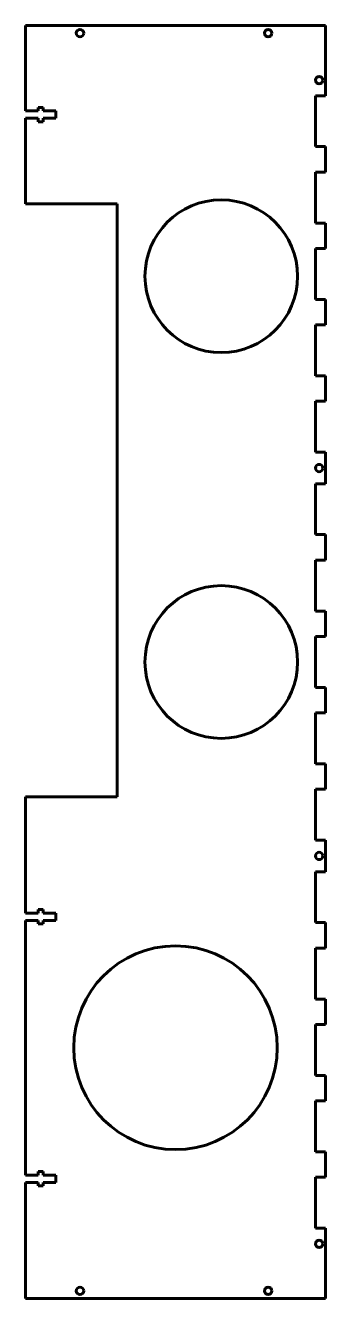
# Model space of a CAD drawing. Header units: millimetres. Extents: x -59 to 59, y -250 to 250.
import ezdxf

# ---------------------------------------------------------------- set-up
doc = ezdxf.new("R2010")
doc.units = ezdxf.units.MM
doc.linetypes.add('K5LT_BASIC', pattern=[0])

msp = doc.modelspace()

# ---------------------------------------------------------------- linework, layer by layer
at = {"color": 150, "linetype": 'K5LT_BASIC', "lineweight": 60, "true_color": 0x0080ff}
for p, q in [((59, 250), (-59, 250)), ((-59, 250), (-59, 216.45)), ((59, 222.4), (59, 250)), ((55, 222.4), (59, 222.4)), ((55, 202.4), (55, 222.4)), ((-59, 216.45), (-54, 216.45)), ((-54, 217.8), (-52, 217.8)), ((-54, 216.45), (-54, 217.8)), ((-52, 217.8), (-52, 216.45)), ((-52, 216.45), (-47, 216.45)), ((-47, 216.45), (-47, 213.55)), ((-59, 213.55), (-59, 180)), ((-54, 213.55), (-59, 213.55)), ((-54, 212.2), (-54, 213.55)), ((-52, 212.2), (-54, 212.2)), ((-47, 213.55), (-52, 213.55)), ((-52, 213.55), (-52, 212.2)), ((59, 202.4), (55, 202.4)), ((59, 192.4), (59, 202.4)), ((55, 172.4), (55, 192.4)), ((55, 192.4), (59, 192.4)), ((-59, 180), (-23, 180)), ((-23, 180), (-23, -53)), ((59, 172.4), (55, 172.4)), ((59, 162.4), (59, 172.4)), ((55, 142.4), (55, 162.4)), ((55, 162.4), (59, 162.4)), ((59, 142.4), (55, 142.4)), ((59, 132.4), (59, 142.4)), ((55, 112.4), (55, 132.4)), ((55, 132.4), (59, 132.4)), ((59, 112.4), (55, 112.4)), ((59, 102.4), (59, 112.4)), ((55, 82.4), (55, 102.4)), ((55, 102.4), (59, 102.4)), ((59, 82.4), (55, 82.4)), ((59, 70.02), (59, 82.4)), ((55, 70.02), (59, 70.02)), ((55, 50.02), (55, 70.02)), ((59, 50.02), (55, 50.02)), ((59, 40.02), (59, 50.02)), ((55, 40.02), (59, 40.02)), ((55, 20.02), (55, 40.02)), ((59, 20.02), (55, 20.02)), ((59, 10.02), (59, 20.02)), ((55, 10.02), (59, 10.02)), ((55, -9.98), (55, 10.02)), ((59, -9.98), (55, -9.98)), ((59, -19.98), (59, -9.98)), ((55, -39.98), (55, -19.98)), ((55, -19.98), (59, -19.98)), ((59, -39.98), (55, -39.98)), ((59, -49.98), (59, -39.98)), ((55, -69.98), (55, -49.98)), ((55, -49.98), (59, -49.98)), ((-59, -53), (-59, -98.6)), ((-23, -53), (-59, -53)), ((59, -69.98), (55, -69.98)), ((59, -82.36), (59, -69.98)), ((55, -82.36), (59, -82.36)), ((55, -102.36), (55, -82.36)), ((-59, -98.6), (-54, -98.6)), ((-54, -98.6), (-54, -97.25)), ((-54, -97.25), (-52, -97.25)), ((-52, -97.25), (-52, -98.6)), ((-52, -98.6), (-47, -98.6)), ((-47, -98.6), (-47, -101.5)), ((-59, -101.5), (-59, -201.5)), ((-54, -101.5), (-59, -101.5)), ((-54, -102.85), (-54, -101.5)), ((-52, -102.85), (-54, -102.85)), ((-47, -101.5), (-52, -101.5)), ((-52, -101.5), (-52, -102.85)), ((59, -102.36), (55, -102.36)), ((59, -112.36), (59, -102.36)), ((55, -132.36), (55, -112.36)), ((55, -112.36), (59, -112.36)), ((59, -132.36), (55, -132.36)), ((59, -142.36), (59, -132.36)), ((55, -162.36), (55, -142.36)), ((55, -142.36), (59, -142.36)), ((59, -162.36), (55, -162.36)), ((59, -172.36), (59, -162.36)), ((55, -192.36), (55, -172.36)), ((55, -172.36), (59, -172.36)), ((59, -192.36), (55, -192.36)), ((59, -202.36), (59, -192.36)), ((-59, -201.5), (-54, -201.5)), ((-54, -204.4), (-59, -204.4)), ((-59, -204.4), (-59, -250)), ((-54, -201.5), (-54, -200.15)), ((-54, -200.15), (-52, -200.15)), ((-54, -205.75), (-54, -204.4)), ((-52, -200.15), (-52, -201.5)), ((-52, -201.5), (-47, -201.5)), ((-52, -204.4), (-52, -205.75)), ((-47, -204.4), (-52, -204.4)), ((-47, -201.5), (-47, -204.4)), ((55, -222.36), (55, -202.36)), ((55, -202.36), (59, -202.36)), ((-52, -205.75), (-54, -205.75)), ((59, -222.36), (55, -222.36)), ((59, -250), (59, -222.36)), ((-59, -250), (59, -250))]:
    msp.add_line(p, q, dxfattribs=at)
for centre, radius in [((-37.55, 247), 1.45), ((36.45, 247), 1.45), ((56.5, 228.55), 1.45), ((18, 151.5), 30), ((56.5, 76.18), 1.45), ((18, 0), 30), ((56.5, -76.18), 1.45), ((0, -151.5), 40), ((56.5, -228.55), 1.45), ((-37.55, -247), 1.45), ((36.45, -247), 1.45)]:
    msp.add_circle(centre, radius, dxfattribs=at)

doc.saveas('drawing.dxf')
